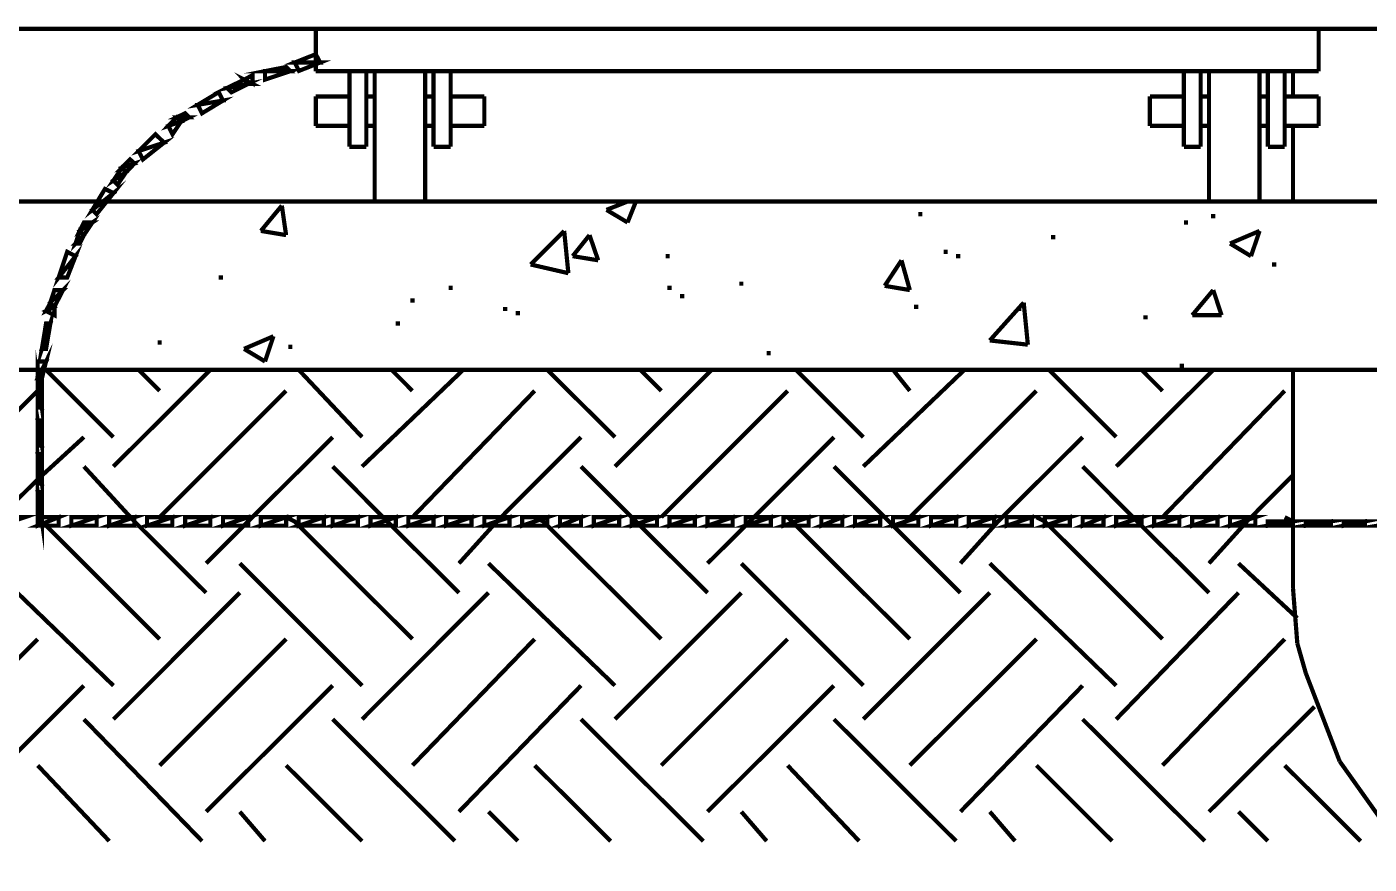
# Model space of a CAD drawing. Extents: x 219 to 1226, y 175 to 465.
# Drawn here: x 330.73 to 344.24, y 202.27 to 210.7 of the extents above; entities that cross this region are included whole.
import ezdxf

# ---------------------------------------------------------------- set-up
doc = ezdxf.new("R2010")
doc.units = 0
doc.header["$MEASUREMENT"] = 0
for name, color, linetype in [('C00-00-00-BLACK', 7, 'Continuous'), ('C00-FF-00', 3, 'Continuous'), ('C95-49-00', 34, 'Continuous'), ('CBA-BA-BA', 254, 'Continuous')]:
    doc.layers.add(name, color=color, linetype=linetype)

msp = doc.modelspace()

# ---------------------------------------------------------------- linework, layer by layer
at = {"layer": 'C00-00-00-BLACK', "const_width": 0.0423}
for points in [[(325.794, 210.682), (357.179, 210.682)], [(333.642, 210.256), (333.642, 210.682)], [(343.736, 210.682), (343.736, 210.256)], [(333.642, 210.256), (343.736, 210.256)], [(333.981, 210.256), (333.981, 209.494)], [(334.151, 210.256), (334.151, 209.494)], [(334.235, 210.256), (334.235, 208.943)], [(334.743, 210.256), (334.743, 208.943)], [(334.827, 210.256), (334.827, 209.494)], [(334.999, 210.256), (334.999, 209.494)], [(342.379, 210.256), (342.379, 209.494)], [(342.548, 210.256), (342.548, 209.494)], [(342.632, 210.256), (342.632, 208.943)], [(343.141, 210.256), (343.141, 208.943)], [(343.225, 210.256), (343.225, 209.494)], [(343.394, 210.256), (343.394, 209.494)], [(333.642, 210.001), (333.981, 210.001)], [(333.642, 209.705), (333.642, 210.001)], [(334.151, 210.001), (334.235, 210.001)], [(334.743, 210.001), (334.827, 210.001)], [(334.999, 210.001), (335.338, 210.001)], [(335.338, 210.001), (335.338, 209.705)], [(342.037, 210.001), (342.379, 210.001)], [(342.037, 209.705), (342.037, 210.001)], [(342.548, 210.001), (342.632, 210.001)], [(343.141, 210.001), (343.225, 210.001)], [(343.394, 210.001), (343.736, 210.001)], [(343.736, 209.705), (343.736, 210.001)], [(333.981, 209.705), (333.642, 209.705)], [(334.151, 209.705), (334.235, 209.705)], [(334.743, 209.705), (334.827, 209.705)], [(334.999, 209.705), (335.338, 209.705)], [(342.379, 209.705), (342.037, 209.705)], [(342.548, 209.705), (342.632, 209.705)], [(343.141, 209.705), (343.225, 209.705)], [(343.394, 209.705), (343.736, 209.705)], [(333.981, 209.494), (334.151, 209.494)], [(334.827, 209.494), (334.999, 209.494)], [(342.379, 209.494), (342.548, 209.494)], [(343.394, 209.494), (343.225, 209.494)], [(403.535, 208.943), (237.877, 208.943)], [(333.089, 208.647), (333.3, 208.902)], [(333.343, 208.605), (333.3, 208.902)], [(333.47, 208.943), (333.512, 208.943)], [(336.568, 208.859), (336.78, 208.943)], [(336.568, 208.859), (336.78, 208.732)], [(336.78, 208.732), (336.864, 208.943)], [(339.707, 208.816), (339.748, 208.816)], [(342.379, 208.732), (342.42, 208.732)], [(342.675, 208.816), (342.675, 208.774)], [(333.089, 208.647), (333.343, 208.605)], [(335.804, 208.309), (336.142, 208.647)], [(336.184, 208.221), (336.142, 208.647)], [(336.227, 208.393), (336.397, 208.605)], [(336.484, 208.351), (336.397, 208.605)], [(341.064, 208.605), (341.064, 208.563)], [(342.844, 208.52), (343.141, 208.647)], [(343.055, 208.393), (343.141, 208.647)], [(342.844, 208.52), (343.055, 208.393)], [(336.227, 208.393), (336.484, 208.351)], [(337.162, 208.393), (337.203, 208.393)], [(339.368, 208.094), (339.537, 208.351)], [(339.621, 208.051), (339.537, 208.351)], [(339.96, 208.436), (340.003, 208.436)], [(340.087, 208.393), (340.13, 208.393)], [(332.665, 208.178), (332.708, 208.178)], [(335.804, 208.309), (336.184, 208.221)], [(343.267, 208.309), (343.31, 208.309)], [(334.999, 208.094), (334.999, 208.051)], [(337.203, 208.094), (337.203, 208.051)], [(337.925, 208.137), (337.925, 208.094)], [(339.368, 208.094), (339.621, 208.051)], [(342.463, 207.798), (342.675, 208.051)], [(342.759, 207.798), (342.675, 208.051)], [(334.615, 207.967), (334.615, 207.925)], [(337.33, 208.01), (337.33, 207.967)], [(340.426, 207.544), (340.767, 207.925)], [(340.809, 207.501), (340.767, 207.925)], [(335.549, 207.882), (335.549, 207.84)], [(335.676, 207.84), (335.676, 207.798)], [(339.664, 207.882), (339.707, 207.882)], [(340.723, 207.882), (340.723, 207.84)], [(341.994, 207.798), (341.994, 207.755)], [(342.463, 207.798), (342.759, 207.798)], [(334.447, 207.714), (334.488, 207.714)], [(332.07, 207.544), (332.07, 207.501)], [(332.92, 207.459), (333.216, 207.586)], [(333.131, 207.332), (333.216, 207.586)], [(333.386, 207.501), (333.386, 207.459)], [(340.426, 207.544), (340.809, 207.501)], [(332.92, 207.459), (333.131, 207.332)], [(338.18, 207.416), (338.221, 207.416)], [(319.392, 207.248), (358.029, 207.248)], [(342.336, 207.289), (342.379, 207.289)], [(343.478, 205.043), (343.478, 207.248)], [(343.521, 204.493), (343.478, 205.043)], [(343.521, 204.493), (343.606, 204.194)], [(343.606, 204.194), (343.947, 203.305)], [(343.947, 203.305), (344.668, 202.29)]]:
    msp.add_lwpolyline(points, dxfattribs=at)
at = {"layer": 'C00-FF-00', "const_width": 0.0423}
for points in [[(333.642, 210.427), (333.685, 210.343), (333.43, 210.343), (333.642, 210.427)], [(333.685, 210.343), (333.43, 210.343), (333.473, 210.259), (333.685, 210.343)], [(333.004, 210.128), (332.92, 210.171), (332.961, 210.128), (333.004, 210.128)], [(333.004, 210.214), (333.004, 210.128), (332.92, 210.171), (333.004, 210.214)], [(333.343, 210.298), (333.386, 210.256), (333.131, 210.256), (333.343, 210.298)], [(333.386, 210.256), (333.131, 210.256), (333.131, 210.171), (333.386, 210.256)], [(332.92, 210.171), (332.961, 210.128), (332.75, 210.087), (332.92, 210.171)], [(332.961, 210.128), (332.75, 210.087), (332.793, 210.044), (332.961, 210.128)], [(332.665, 210.044), (332.708, 209.96), (332.454, 209.917), (332.665, 210.044)], [(332.708, 209.96), (332.454, 209.917), (332.497, 209.832), (332.708, 209.96)], [(332.242, 209.791), (332.285, 209.748), (332.158, 209.705), (332.242, 209.791)], [(332.327, 209.832), (332.369, 209.791), (332.242, 209.791), (332.327, 209.832)], [(332.285, 209.748), (332.158, 209.705), (332.2, 209.621), (332.285, 209.748)], [(332.369, 209.791), (332.242, 209.791), (332.285, 209.748), (332.369, 209.791)], [(332.028, 209.621), (332.115, 209.536), (331.859, 209.452), (332.028, 209.621)], [(332.115, 209.536), (331.859, 209.452), (331.902, 209.367), (332.115, 209.536)], [(331.689, 209.282), (331.732, 209.239), (331.605, 209.155), (331.689, 209.282)], [(331.732, 209.239), (331.605, 209.155), (331.647, 209.113), (331.732, 209.239)], [(331.773, 209.367), (331.816, 209.325), (331.689, 209.282), (331.773, 209.367)], [(331.816, 209.325), (331.689, 209.282), (331.732, 209.239), (331.816, 209.325)], [(331.605, 209.028), (331.393, 208.859), (331.436, 208.816), (331.605, 209.028)], [(331.52, 209.07), (331.605, 209.028), (331.393, 208.859), (331.52, 209.07)], [(331.308, 208.732), (331.393, 208.732), (331.266, 208.647), (331.308, 208.732)], [(331.393, 208.732), (331.266, 208.647), (331.308, 208.605), (331.393, 208.732)], [(331.308, 208.605), (331.224, 208.52), (331.266, 208.52), (331.308, 208.605)], [(331.266, 208.647), (331.308, 208.605), (331.224, 208.52), (331.266, 208.647)], [(331.224, 208.393), (331.054, 208.178), (331.14, 208.178), (331.224, 208.393)], [(331.14, 208.436), (331.224, 208.393), (331.054, 208.178), (331.14, 208.436)], [(331.011, 208.051), (331.097, 208.051), (330.97, 207.925), (331.011, 208.051)], [(331.097, 208.051), (330.97, 207.925), (331.011, 207.882), (331.097, 208.051)], [(330.97, 207.714), (330.885, 207.459), (330.927, 207.459), (330.97, 207.714)], [(330.97, 207.925), (331.011, 207.882), (330.927, 207.84), (330.97, 207.925)], [(331.011, 207.882), (330.927, 207.84), (331.011, 207.798), (331.011, 207.882)], [(330.927, 207.714), (330.97, 207.714), (330.885, 207.459), (330.927, 207.714)], [(330.927, 207.332), (330.843, 207.162), (330.885, 207.162), (330.927, 207.332)], [(330.843, 206.866), (330.885, 206.866), (330.843, 207.162), (330.843, 206.866)], [(330.843, 207.332), (330.927, 207.332), (330.843, 207.162), (330.843, 207.332)], [(330.885, 206.866), (330.843, 207.162), (330.885, 207.162), (330.885, 206.866)], [(330.843, 206.486), (330.885, 206.486), (330.843, 206.739), (330.843, 206.486)], [(330.885, 206.486), (330.843, 206.739), (330.885, 206.739), (330.885, 206.486)], [(330.843, 206.102), (330.885, 206.102), (330.843, 206.398), (330.843, 206.102)], [(330.885, 206.102), (330.843, 206.398), (330.885, 206.398), (330.885, 206.102)], [(330.843, 205.721), (330.885, 205.721), (330.843, 206.017), (330.843, 205.721)], [(330.885, 205.721), (330.843, 206.017), (330.885, 206.017), (330.885, 205.721)], [(330.459, 205.763), (330.459, 205.678), (330.712, 205.763), (330.459, 205.763)], [(330.843, 205.678), (331.054, 205.763), (331.054, 205.678), (330.843, 205.678)], [(330.843, 205.763), (330.843, 205.678), (331.054, 205.763), (330.843, 205.763)], [(331.181, 205.678), (331.436, 205.763), (331.436, 205.678), (331.181, 205.678)], [(331.181, 205.763), (331.181, 205.678), (331.436, 205.763), (331.181, 205.763)], [(331.563, 205.678), (331.816, 205.763), (331.816, 205.678), (331.563, 205.678)], [(331.563, 205.763), (331.563, 205.678), (331.816, 205.763), (331.563, 205.763)], [(331.943, 205.678), (332.198, 205.763), (332.198, 205.678), (331.943, 205.678)], [(331.943, 205.763), (331.943, 205.678), (332.198, 205.763), (331.943, 205.763)], [(332.327, 205.678), (332.581, 205.763), (332.581, 205.678), (332.327, 205.678)], [(332.327, 205.763), (332.327, 205.678), (332.581, 205.763), (332.327, 205.763)], [(332.708, 205.678), (332.961, 205.763), (332.961, 205.678), (332.708, 205.678)], [(332.708, 205.763), (332.708, 205.678), (332.961, 205.763), (332.708, 205.763)], [(333.089, 205.678), (333.343, 205.763), (333.343, 205.678), (333.089, 205.678)], [(333.089, 205.763), (333.089, 205.678), (333.343, 205.763), (333.089, 205.763)], [(333.47, 205.678), (333.723, 205.763), (333.723, 205.678), (333.47, 205.678)], [(333.47, 205.763), (333.47, 205.678), (333.723, 205.763), (333.47, 205.763)], [(333.812, 205.678), (334.065, 205.763), (334.065, 205.678), (333.812, 205.678)], [(333.812, 205.763), (333.812, 205.678), (334.065, 205.763), (333.812, 205.763)], [(334.192, 205.678), (334.447, 205.763), (334.447, 205.678), (334.192, 205.678)], [(334.192, 205.763), (334.192, 205.678), (334.447, 205.763), (334.192, 205.763)], [(334.574, 205.678), (334.827, 205.763), (334.827, 205.678), (334.574, 205.678)], [(334.574, 205.763), (334.574, 205.678), (334.827, 205.763), (334.574, 205.763)], [(334.954, 205.678), (335.209, 205.763), (335.209, 205.678), (334.954, 205.678)], [(334.954, 205.763), (334.954, 205.678), (335.209, 205.763), (334.954, 205.763)], [(335.338, 205.678), (335.592, 205.763), (335.592, 205.678), (335.338, 205.678)], [(335.338, 205.763), (335.338, 205.678), (335.592, 205.763), (335.338, 205.763)], [(335.719, 205.678), (335.972, 205.763), (335.972, 205.678), (335.719, 205.678)], [(335.719, 205.763), (335.719, 205.678), (335.972, 205.763), (335.719, 205.763)], [(336.1, 205.678), (336.311, 205.763), (336.311, 205.678), (336.1, 205.678)], [(336.1, 205.763), (336.1, 205.678), (336.311, 205.763), (336.1, 205.763)], [(336.441, 205.678), (336.696, 205.763), (336.696, 205.678), (336.441, 205.678)], [(336.441, 205.763), (336.441, 205.678), (336.696, 205.763), (336.441, 205.763)], [(336.823, 205.678), (337.076, 205.763), (337.076, 205.678), (336.823, 205.678)], [(336.823, 205.763), (336.823, 205.678), (337.076, 205.763), (336.823, 205.763)], [(337.203, 205.678), (337.458, 205.763), (337.458, 205.678), (337.203, 205.678)], [(337.203, 205.763), (337.203, 205.678), (337.458, 205.763), (337.203, 205.763)], [(337.585, 205.678), (337.838, 205.763), (337.838, 205.678), (337.585, 205.678)], [(337.585, 205.763), (337.585, 205.678), (337.838, 205.763), (337.585, 205.763)], [(337.968, 205.678), (338.221, 205.763), (338.221, 205.678), (337.968, 205.678)], [(337.968, 205.763), (337.968, 205.678), (338.221, 205.763), (337.968, 205.763)], [(338.349, 205.678), (338.603, 205.763), (338.603, 205.678), (338.349, 205.678)], [(338.349, 205.763), (338.349, 205.678), (338.603, 205.763), (338.349, 205.763)], [(338.73, 205.678), (338.942, 205.763), (338.942, 205.678), (338.73, 205.678)], [(338.73, 205.763), (338.73, 205.678), (338.942, 205.763), (338.73, 205.763)], [(339.069, 205.678), (339.322, 205.763), (339.322, 205.678), (339.069, 205.678)], [(339.069, 205.763), (339.069, 205.678), (339.322, 205.763), (339.069, 205.763)], [(339.452, 205.678), (339.707, 205.763), (339.707, 205.678), (339.452, 205.678)], [(339.452, 205.763), (339.452, 205.678), (339.707, 205.763), (339.452, 205.763)], [(339.834, 205.678), (340.087, 205.763), (340.087, 205.678), (339.834, 205.678)], [(339.834, 205.763), (339.834, 205.678), (340.087, 205.763), (339.834, 205.763)], [(340.214, 205.678), (340.469, 205.763), (340.469, 205.678), (340.214, 205.678)], [(340.214, 205.763), (340.214, 205.678), (340.469, 205.763), (340.214, 205.763)], [(340.596, 205.678), (340.849, 205.763), (340.849, 205.678), (340.596, 205.678)], [(340.596, 205.763), (340.596, 205.678), (340.849, 205.763), (340.596, 205.763)], [(340.979, 205.678), (341.232, 205.763), (341.232, 205.678), (340.979, 205.678)], [(340.979, 205.763), (340.979, 205.678), (341.232, 205.763), (340.979, 205.763)], [(341.36, 205.678), (341.571, 205.763), (341.571, 205.678), (341.36, 205.678)], [(341.36, 205.763), (341.36, 205.678), (341.571, 205.763), (341.36, 205.763)], [(341.698, 205.678), (341.953, 205.763), (341.953, 205.678), (341.698, 205.678)], [(341.698, 205.763), (341.698, 205.678), (341.953, 205.763), (341.698, 205.763)], [(342.08, 205.678), (342.333, 205.763), (342.333, 205.678), (342.08, 205.678)], [(342.08, 205.763), (342.08, 205.678), (342.333, 205.763), (342.08, 205.763)], [(342.463, 205.678), (342.718, 205.763), (342.718, 205.678), (342.463, 205.678)], [(342.463, 205.763), (342.463, 205.678), (342.718, 205.763), (342.463, 205.763)], [(342.844, 205.678), (343.098, 205.763), (343.098, 205.678), (342.844, 205.678)], [(342.844, 205.763), (342.844, 205.678), (343.098, 205.763), (342.844, 205.763)], [(343.225, 205.678), (343.478, 205.721), (343.478, 205.678), (343.225, 205.678)], [(343.225, 205.721), (343.225, 205.678), (343.478, 205.721), (343.225, 205.721)], [(343.606, 205.678), (343.86, 205.721), (343.86, 205.678), (343.606, 205.678)], [(343.606, 205.721), (343.606, 205.678), (343.86, 205.721), (343.606, 205.721)], [(343.99, 205.678), (344.202, 205.721), (344.202, 205.678), (343.99, 205.678)], [(343.99, 205.721), (343.99, 205.678), (344.202, 205.721), (343.99, 205.721)], [(344.329, 205.678), (344.582, 205.721), (344.582, 205.678), (344.329, 205.678)]]:
    msp.add_lwpolyline(points, close=True, dxfattribs=at)
at = {"layer": 'C00-FF-00'}
for points in [[(333.642, 210.427), (333.685, 210.343), (333.43, 210.343), (333.642, 210.427)], [(333.343, 210.298), (333.386, 210.256), (333.131, 210.256), (333.343, 210.298)], [(333.386, 210.256), (333.131, 210.256), (333.131, 210.171), (333.386, 210.256)], [(333.685, 210.343), (333.43, 210.343), (333.473, 210.259), (333.685, 210.343)], [(332.92, 210.171), (332.961, 210.128), (332.75, 210.087), (332.92, 210.171)], [(332.961, 210.128), (332.75, 210.087), (332.793, 210.044), (332.961, 210.128)], [(333.004, 210.214), (333.004, 210.128), (332.92, 210.171), (333.004, 210.214)], [(333.004, 210.128), (332.92, 210.171), (332.961, 210.128), (333.004, 210.128)], [(332.665, 210.044), (332.708, 209.96), (332.454, 209.917), (332.665, 210.044)], [(332.708, 209.96), (332.454, 209.917), (332.497, 209.832), (332.708, 209.96)], [(332.327, 209.832), (332.369, 209.791), (332.242, 209.791), (332.327, 209.832)], [(332.242, 209.791), (332.285, 209.748), (332.158, 209.705), (332.242, 209.791)], [(332.285, 209.748), (332.158, 209.705), (332.2, 209.621), (332.285, 209.748)], [(332.369, 209.791), (332.242, 209.791), (332.285, 209.748), (332.369, 209.791)], [(332.028, 209.621), (332.115, 209.536), (331.859, 209.452), (332.028, 209.621)], [(332.115, 209.536), (331.859, 209.452), (331.902, 209.367), (332.115, 209.536)], [(331.689, 209.282), (331.732, 209.239), (331.605, 209.155), (331.689, 209.282)], [(331.773, 209.367), (331.816, 209.325), (331.689, 209.282), (331.773, 209.367)], [(331.816, 209.325), (331.689, 209.282), (331.732, 209.239), (331.816, 209.325)], [(331.732, 209.239), (331.605, 209.155), (331.647, 209.113), (331.732, 209.239)], [(331.52, 209.07), (331.605, 209.028), (331.393, 208.859), (331.52, 209.07)], [(331.605, 209.028), (331.393, 208.859), (331.436, 208.816), (331.605, 209.028)], [(331.266, 208.647), (331.308, 208.605), (331.224, 208.52), (331.266, 208.647)], [(331.308, 208.605), (331.224, 208.52), (331.266, 208.52), (331.308, 208.605)], [(331.308, 208.732), (331.393, 208.732), (331.266, 208.647), (331.308, 208.732)], [(331.393, 208.732), (331.266, 208.647), (331.308, 208.605), (331.393, 208.732)], [(331.14, 208.436), (331.224, 208.393), (331.054, 208.178), (331.14, 208.436)], [(331.224, 208.393), (331.054, 208.178), (331.14, 208.178), (331.224, 208.393)], [(331.011, 208.051), (331.097, 208.051), (330.97, 207.925), (331.011, 208.051)], [(331.097, 208.051), (330.97, 207.925), (331.011, 207.882), (331.097, 208.051)], [(330.97, 207.925), (331.011, 207.882), (330.927, 207.84), (330.97, 207.925)], [(331.011, 207.882), (330.927, 207.84), (331.011, 207.798), (331.011, 207.882)], [(330.927, 207.714), (330.97, 207.714), (330.885, 207.459), (330.927, 207.714)], [(330.97, 207.714), (330.885, 207.459), (330.927, 207.459), (330.97, 207.714)], [(330.843, 207.332), (330.927, 207.332), (330.843, 207.162), (330.843, 207.332)], [(330.927, 207.332), (330.843, 207.162), (330.885, 207.162), (330.927, 207.332)], [(330.843, 206.866), (330.885, 206.866), (330.843, 207.162), (330.843, 206.866)], [(330.885, 206.866), (330.843, 207.162), (330.885, 207.162), (330.885, 206.866)], [(330.843, 206.486), (330.885, 206.486), (330.843, 206.739), (330.843, 206.486)], [(330.885, 206.486), (330.843, 206.739), (330.885, 206.739), (330.885, 206.486)], [(330.843, 206.102), (330.885, 206.102), (330.843, 206.398), (330.843, 206.102)], [(330.885, 206.102), (330.843, 206.398), (330.885, 206.398), (330.885, 206.102)], [(330.843, 205.721), (330.885, 205.721), (330.843, 206.017), (330.843, 205.721)], [(330.885, 205.721), (330.843, 206.017), (330.885, 206.017), (330.885, 205.721)], [(330.843, 205.763), (330.843, 205.678), (331.054, 205.763), (330.843, 205.763)], [(330.843, 205.678), (331.054, 205.763), (331.054, 205.678), (330.843, 205.678)], [(331.181, 205.763), (331.181, 205.678), (331.436, 205.763), (331.181, 205.763)], [(331.181, 205.678), (331.436, 205.763), (331.436, 205.678), (331.181, 205.678)], [(331.563, 205.763), (331.563, 205.678), (331.816, 205.763), (331.563, 205.763)], [(331.563, 205.678), (331.816, 205.763), (331.816, 205.678), (331.563, 205.678)], [(331.943, 205.763), (331.943, 205.678), (332.198, 205.763), (331.943, 205.763)], [(331.943, 205.678), (332.198, 205.763), (332.198, 205.678), (331.943, 205.678)], [(332.327, 205.763), (332.327, 205.678), (332.581, 205.763), (332.327, 205.763)], [(332.327, 205.678), (332.581, 205.763), (332.581, 205.678), (332.327, 205.678)], [(332.708, 205.763), (332.708, 205.678), (332.961, 205.763), (332.708, 205.763)], [(332.708, 205.678), (332.961, 205.763), (332.961, 205.678), (332.708, 205.678)], [(333.089, 205.763), (333.089, 205.678), (333.343, 205.763), (333.089, 205.763)], [(333.089, 205.678), (333.343, 205.763), (333.343, 205.678), (333.089, 205.678)], [(333.47, 205.763), (333.47, 205.678), (333.723, 205.763), (333.47, 205.763)], [(333.47, 205.678), (333.723, 205.763), (333.723, 205.678), (333.47, 205.678)], [(333.812, 205.763), (333.812, 205.678), (334.065, 205.763), (333.812, 205.763)], [(333.812, 205.678), (334.065, 205.763), (334.065, 205.678), (333.812, 205.678)], [(334.192, 205.763), (334.192, 205.678), (334.447, 205.763), (334.192, 205.763)], [(334.192, 205.678), (334.447, 205.763), (334.447, 205.678), (334.192, 205.678)], [(334.574, 205.763), (334.574, 205.678), (334.827, 205.763), (334.574, 205.763)], [(334.574, 205.678), (334.827, 205.763), (334.827, 205.678), (334.574, 205.678)], [(334.954, 205.763), (334.954, 205.678), (335.209, 205.763), (334.954, 205.763)], [(334.954, 205.678), (335.209, 205.763), (335.209, 205.678), (334.954, 205.678)], [(335.338, 205.763), (335.338, 205.678), (335.592, 205.763), (335.338, 205.763)], [(335.338, 205.678), (335.592, 205.763), (335.592, 205.678), (335.338, 205.678)], [(335.719, 205.763), (335.719, 205.678), (335.972, 205.763), (335.719, 205.763)], [(335.719, 205.678), (335.972, 205.763), (335.972, 205.678), (335.719, 205.678)], [(336.1, 205.763), (336.1, 205.678), (336.311, 205.763), (336.1, 205.763)], [(336.1, 205.678), (336.311, 205.763), (336.311, 205.678), (336.1, 205.678)], [(336.441, 205.763), (336.441, 205.678), (336.696, 205.763), (336.441, 205.763)], [(336.441, 205.678), (336.696, 205.763), (336.696, 205.678), (336.441, 205.678)], [(336.823, 205.763), (336.823, 205.678), (337.076, 205.763), (336.823, 205.763)], [(336.823, 205.678), (337.076, 205.763), (337.076, 205.678), (336.823, 205.678)], [(337.203, 205.763), (337.203, 205.678), (337.458, 205.763), (337.203, 205.763)], [(337.203, 205.678), (337.458, 205.763), (337.458, 205.678), (337.203, 205.678)], [(337.585, 205.763), (337.585, 205.678), (337.838, 205.763), (337.585, 205.763)], [(337.585, 205.678), (337.838, 205.763), (337.838, 205.678), (337.585, 205.678)], [(337.968, 205.763), (337.968, 205.678), (338.221, 205.763), (337.968, 205.763)], [(337.968, 205.678), (338.221, 205.763), (338.221, 205.678), (337.968, 205.678)], [(338.349, 205.763), (338.349, 205.678), (338.603, 205.763), (338.349, 205.763)], [(338.349, 205.678), (338.603, 205.763), (338.603, 205.678), (338.349, 205.678)], [(338.73, 205.763), (338.73, 205.678), (338.942, 205.763), (338.73, 205.763)], [(338.73, 205.678), (338.942, 205.763), (338.942, 205.678), (338.73, 205.678)], [(339.069, 205.763), (339.069, 205.678), (339.322, 205.763), (339.069, 205.763)], [(339.069, 205.678), (339.322, 205.763), (339.322, 205.678), (339.069, 205.678)], [(339.452, 205.763), (339.452, 205.678), (339.707, 205.763), (339.452, 205.763)], [(339.452, 205.678), (339.707, 205.763), (339.707, 205.678), (339.452, 205.678)], [(339.834, 205.763), (339.834, 205.678), (340.087, 205.763), (339.834, 205.763)], [(339.834, 205.678), (340.087, 205.763), (340.087, 205.678), (339.834, 205.678)], [(340.214, 205.763), (340.214, 205.678), (340.469, 205.763), (340.214, 205.763)], [(340.214, 205.678), (340.469, 205.763), (340.469, 205.678), (340.214, 205.678)], [(340.596, 205.763), (340.596, 205.678), (340.849, 205.763), (340.596, 205.763)], [(340.596, 205.678), (340.849, 205.763), (340.849, 205.678), (340.596, 205.678)], [(340.979, 205.763), (340.979, 205.678), (341.232, 205.763), (340.979, 205.763)], [(340.979, 205.678), (341.232, 205.763), (341.232, 205.678), (340.979, 205.678)], [(341.36, 205.763), (341.36, 205.678), (341.571, 205.763), (341.36, 205.763)], [(341.36, 205.678), (341.571, 205.763), (341.571, 205.678), (341.36, 205.678)], [(341.698, 205.763), (341.698, 205.678), (341.953, 205.763), (341.698, 205.763)], [(341.698, 205.678), (341.953, 205.763), (341.953, 205.678), (341.698, 205.678)], [(342.08, 205.763), (342.08, 205.678), (342.333, 205.763), (342.08, 205.763)], [(342.08, 205.678), (342.333, 205.763), (342.333, 205.678), (342.08, 205.678)], [(342.463, 205.763), (342.463, 205.678), (342.718, 205.763), (342.463, 205.763)], [(342.463, 205.678), (342.718, 205.763), (342.718, 205.678), (342.463, 205.678)], [(342.844, 205.763), (342.844, 205.678), (343.098, 205.763), (342.844, 205.763)], [(342.844, 205.678), (343.098, 205.763), (343.098, 205.678), (342.844, 205.678)], [(343.225, 205.721), (343.225, 205.678), (343.478, 205.721), (343.225, 205.721)], [(343.225, 205.678), (343.478, 205.721), (343.478, 205.678), (343.225, 205.678)], [(343.606, 205.721), (343.606, 205.678), (343.86, 205.721), (343.606, 205.721)], [(343.606, 205.678), (343.86, 205.721), (343.86, 205.678), (343.606, 205.678)], [(343.99, 205.721), (343.99, 205.678), (344.202, 205.721), (343.99, 205.721)], [(343.99, 205.678), (344.202, 205.721), (344.202, 205.678), (343.99, 205.678)]]:
    msp.add_lwpolyline(points, close=True, dxfattribs=at)
at = {"layer": 'C00-FF-00', "const_width": 0.0423}
msp.add_lwpolyline([(330.843, 207.162), (330.885, 207.162)], dxfattribs=at)
at = {"layer": 'C95-49-00', "const_width": 0.0423}
for points in [[(331.605, 206.57), (330.927, 207.248)], [(331.605, 206.274), (332.581, 207.248)], [(332.07, 207.036), (331.859, 207.248)], [(334.108, 206.57), (333.47, 207.248)], [(334.108, 206.274), (335.126, 207.248)], [(334.615, 207.036), (334.404, 207.248)], [(336.653, 206.57), (335.972, 207.248)], [(336.653, 206.274), (337.626, 207.248)], [(337.119, 207.036), (336.907, 207.248)], [(339.153, 206.57), (338.476, 207.248)], [(339.153, 206.274), (340.171, 207.248)], [(339.621, 207.036), (339.452, 207.248)], [(341.698, 206.57), (341.021, 207.248)], [(341.698, 206.274), (342.675, 207.248)], [(342.164, 207.036), (341.953, 207.248)], [(329.57, 205.763), (330.843, 207.036)], [(332.07, 205.763), (333.343, 207.036)], [(334.615, 205.763), (335.845, 207.036)], [(337.119, 205.763), (338.391, 207.036)], [(339.621, 205.763), (340.895, 207.036)], [(342.164, 205.763), (343.394, 207.036)], [(331.308, 206.57), (330.843, 206.144), (330.416, 205.721)], [(332.538, 205.298), (332.961, 205.721), (333.812, 206.57)], [(335.083, 205.298), (335.465, 205.721), (336.311, 206.57)], [(337.585, 205.298), (338.01, 205.721), (338.857, 206.57)], [(340.13, 205.298), (340.51, 205.721), (341.36, 206.57)], [(332.538, 205.002), (331.816, 205.721), (331.308, 206.274)], [(335.083, 205.002), (334.361, 205.721), (333.812, 206.274)], [(337.585, 205.002), (336.864, 205.721), (336.311, 206.274)], [(340.13, 205.002), (339.411, 205.721), (338.857, 206.274)], [(342.632, 205.002), (341.91, 205.721), (341.36, 206.274)], [(342.632, 205.298), (343.014, 205.721), (343.478, 206.187)], [(330.843, 205.721), (330.843, 205.763)], [(334.615, 204.536), (333.427, 205.721), (333.343, 205.763)], [(337.119, 204.536), (335.931, 205.721), (335.845, 205.763)], [(339.621, 204.536), (338.433, 205.721), (338.391, 205.763)], [(342.164, 204.536), (340.979, 205.721), (340.895, 205.763)], [(343.478, 205.678), (343.478, 205.721), (343.394, 205.763)], [(330.885, 205.721), (330.843, 205.721)], [(332.07, 204.536), (330.885, 205.721)], [(331.605, 204.067), (330.332, 205.298)], [(334.108, 204.067), (332.877, 205.298)], [(336.653, 204.067), (335.38, 205.298)], [(339.153, 204.067), (337.925, 205.298)], [(341.698, 204.067), (340.426, 205.298)], [(343.521, 204.747), (342.929, 205.298)], [(331.605, 203.728), (332.877, 205.002)], [(334.108, 203.728), (335.38, 205.002)], [(336.653, 203.728), (337.925, 205.002)], [(339.153, 203.728), (340.426, 205.002)], [(341.698, 203.728), (342.929, 205.002)], [(329.57, 203.263), (330.843, 204.536)], [(332.07, 203.263), (333.343, 204.536)], [(334.615, 203.263), (335.845, 204.536)], [(337.119, 203.263), (338.391, 204.536)], [(339.621, 203.263), (340.895, 204.536)], [(342.164, 203.263), (343.394, 204.536)], [(330.036, 202.797), (331.308, 204.067)], [(332.538, 202.797), (333.812, 204.067)], [(335.083, 202.797), (336.311, 204.067)], [(337.585, 202.797), (338.857, 204.067)], [(340.13, 202.797), (341.36, 204.067)], [(342.632, 202.797), (343.694, 203.855)], [(332.497, 202.501), (331.308, 203.728)], [(335.042, 202.501), (333.812, 203.728)], [(337.542, 202.501), (336.311, 203.728)], [(340.087, 202.501), (338.857, 203.728)], [(342.59, 202.501), (341.36, 203.728)], [(331.563, 202.501), (330.843, 203.263)], [(334.108, 202.501), (333.343, 203.263)], [(336.61, 202.501), (335.845, 203.263)], [(339.111, 202.501), (338.391, 203.263)], [(341.657, 202.501), (340.895, 203.263)], [(344.159, 202.501), (343.394, 203.263)], [(333.131, 202.501), (332.877, 202.797)], [(335.676, 202.501), (335.38, 202.797)], [(338.18, 202.501), (337.925, 202.797)], [(340.68, 202.501), (340.426, 202.797)], [(343.225, 202.501), (342.929, 202.797)]]:
    msp.add_lwpolyline(points, dxfattribs=at)
at = {"layer": 'CBA-BA-BA', "const_width": 0.0423}
for points in [[(343.478, 210.256), (343.478, 210.001)], [(343.478, 209.705), (343.478, 208.943)]]:
    msp.add_lwpolyline(points, dxfattribs=at)

doc.saveas('drawing.dxf')
